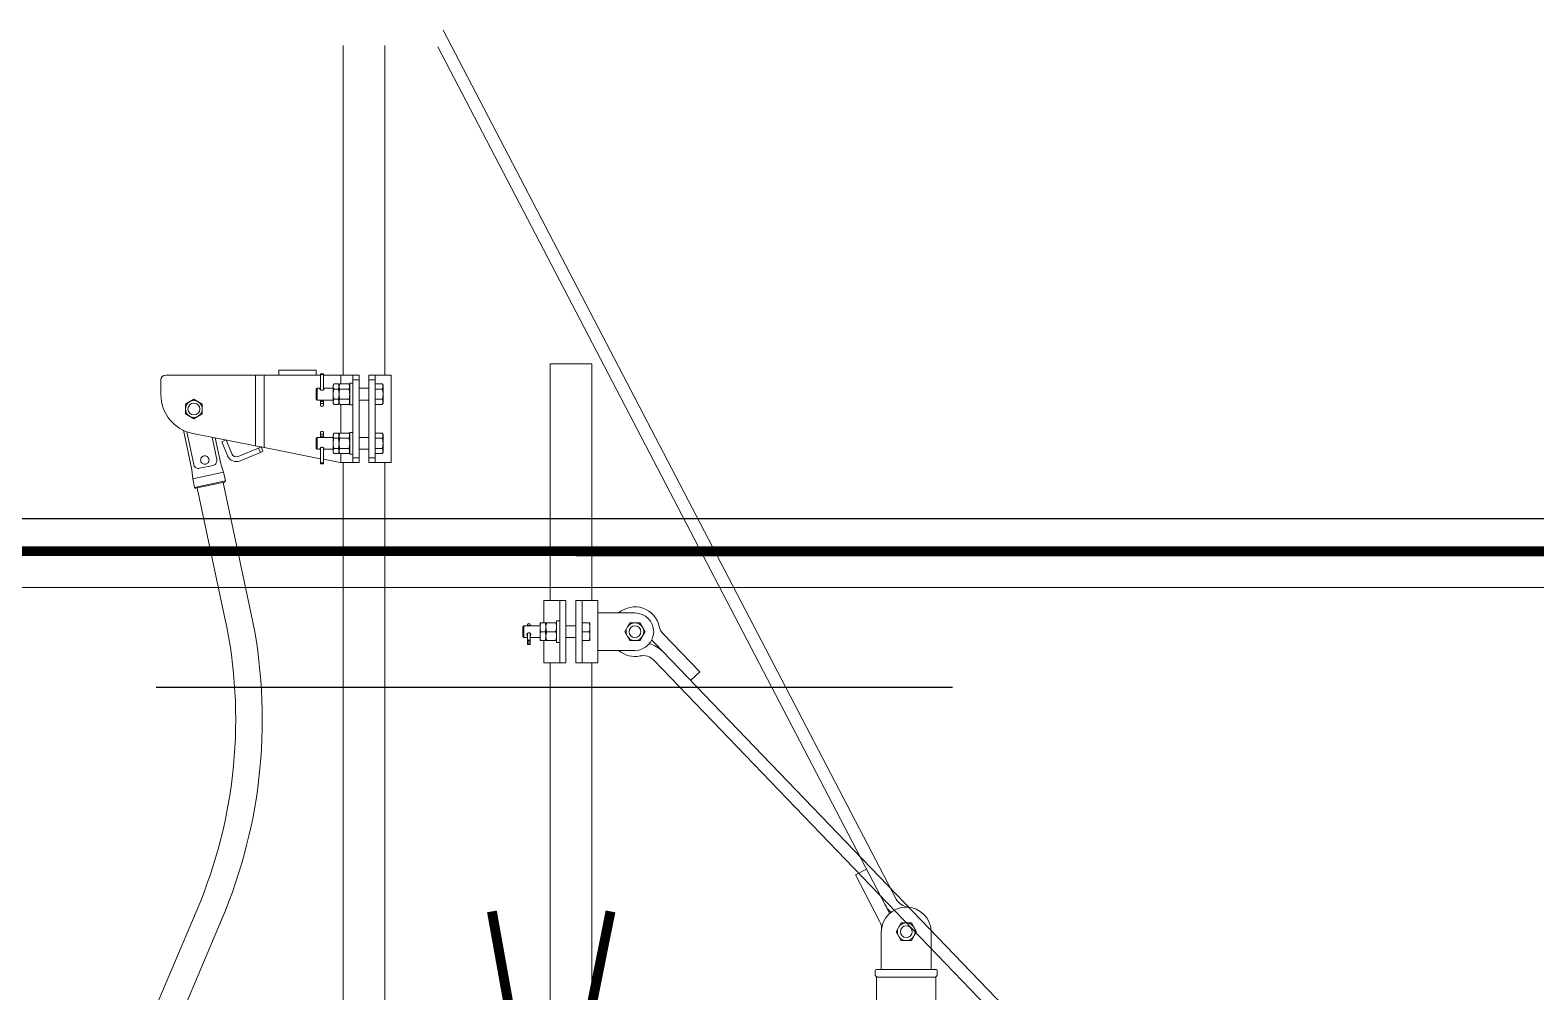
# Model space of a CAD drawing. Header units: millimetres. Extents: x -37020 to 35906, y -101 to 52234.
# Drawn here: x -218.917 to -217.39, y 322.41 to 323.387 of the extents above; entities that cross this region are included whole.
import ezdxf

# ---------------------------------------------------------------- set-up
doc = ezdxf.new("R2010")
doc.units = ezdxf.units.MM
doc.linetypes.add('DASHED2', pattern=[0.375, 0.25, -0.125])
doc.linetypes.add('TRAZO_Y_PUNTO2', pattern=[12.7, 6.35, -3.175, 0, -3.175])
for name, color, linetype in [('Catenaria', 2, 'Continuous'), ('ME-RIELES', 240, 'TRAZO_Y_PUNTO2'), ('unifilar VIAS Ppales', 5, 'DASHED2')]:
    doc.layers.add(name, color=color, linetype=linetype)

msp = doc.modelspace()

# ---------------------------------------------------------------- linework, layer by layer
at = {"color": 251, "linetype": 'Continuous', "lineweight": 15}
for p, q in [((-218.4983, 323.3867), (-218.0387, 322.5047)), ((-218.5997, 323.371), (-218.5997, 323.0366)), ((-218.5575, 323.371), (-218.5575, 323.0366)), ((-218.0456, 322.4905), (-218.5037, 323.3696)), ((-218.3897, 323.0479), (-218.3475, 323.0479)), ((-218.3897, 323.0479), (-218.3897, 322.8079)), ((-218.3475, 323.0479), (-218.3475, 322.8079)), ((-218.7847, 323.0316), (-218.7847, 323.0166)), ((-218.6886, 323.0366), (-218.7797, 323.0366)), ((-218.68, 323.0366), (-218.6886, 323.0366)), ((-218.6886, 323.0366), (-218.6886, 322.9648)), ((-218.68, 323.0366), (-218.68, 322.963)), ((-218.6227, 323.0366), (-218.68, 323.0366)), ((-218.6652, 323.0414), (-218.6272, 323.0414)), ((-218.6652, 323.0366), (-218.6652, 323.0414)), ((-218.6272, 323.0366), (-218.6272, 323.0414)), ((-218.6227, 323.0215), (-218.6227, 323.0376)), ((-218.6227, 323.0215), (-218.6227, 323.0375)), ((-218.6224, 323.0379), (-218.6201, 323.0379)), ((-218.6198, 323.0215), (-218.6198, 323.0376)), ((-218.6198, 323.0375), (-218.6198, 323.0215)), ((-218.6022, 323.0366), (-218.6198, 323.0366)), ((-218.6022, 323.0366), (-218.5925, 323.0366)), ((-218.6022, 323.0366), (-218.6022, 323.0276)), ((-218.5925, 323.0366), (-218.59, 323.0366)), ((-218.59, 323.0366), (-218.59, 323.0316)), ((-218.5836, 323.0366), (-218.59, 323.0366)), ((-218.59, 322.9527), (-218.59, 323.0316)), ((-218.59, 323.0316), (-218.5836, 323.0316)), ((-218.5836, 323.0316), (-218.5836, 323.0366)), ((-218.5836, 322.9527), (-218.5836, 323.0316)), ((-218.5736, 323.0366), (-218.5736, 323.0316)), ((-218.5673, 323.0366), (-218.5736, 323.0366)), ((-218.5736, 322.9527), (-218.5736, 323.0316)), ((-218.5736, 323.0316), (-218.5673, 323.0316)), ((-218.5673, 323.0366), (-218.5648, 323.0366)), ((-218.5673, 323.0316), (-218.5673, 323.0366)), ((-218.5673, 322.9527), (-218.5673, 323.0316)), ((-218.5648, 323.0366), (-218.5512, 323.0366)), ((-218.5512, 323.0366), (-218.5512, 322.9477)), ((-218.6273, 323.0222), (-218.6263, 323.0232)), ((-218.6273, 323.0122), (-218.6273, 323.0222)), ((-218.6263, 323.0232), (-218.6227, 323.0232)), ((-218.6263, 323.0112), (-218.6263, 323.0232)), ((-218.6198, 323.0232), (-218.6099, 323.0232)), ((-218.6099, 323.0262), (-218.6091, 323.0276)), ((-218.6099, 323.025), (-218.6099, 323.0262)), ((-218.6099, 323.025), (-218.6099, 323.0172)), ((-218.6099, 323.0094), (-218.6099, 323.0172)), ((-218.6047, 323.0276), (-218.6091, 323.0276)), ((-218.6047, 323.0224), (-218.6091, 323.0224)), ((-218.6047, 323.0276), (-218.6039, 323.0262)), ((-218.6039, 323.0262), (-218.6031, 323.0276)), ((-218.6039, 323.0262), (-218.6039, 323.025)), ((-218.6039, 323.025), (-218.6039, 323.0172)), ((-218.6039, 323.0172), (-218.6039, 323.0094)), ((-218.6031, 323.0276), (-218.5939, 323.0276)), ((-218.6031, 323.0224), (-218.5939, 323.0224)), ((-218.5939, 323.0276), (-218.5931, 323.0262)), ((-218.5931, 323.0282), (-218.59, 323.0282)), ((-218.5931, 323.0062), (-218.5931, 323.0282)), ((-218.59, 323.0062), (-218.59, 323.0282)), ((-218.5836, 323.0232), (-218.5736, 323.0232)), ((-218.5673, 323.0276), (-218.5601, 323.0276)), ((-218.5673, 323.0224), (-218.5601, 323.0224)), ((-218.5601, 323.0276), (-218.5593, 323.0262)), ((-218.5593, 323.0262), (-218.5593, 323.025)), ((-218.5593, 323.025), (-218.5593, 323.0172)), ((-218.5593, 323.0172), (-218.5593, 323.0094)), ((-218.7512, 323.012), (-218.7597, 323.007)), ((-218.7597, 323.007), (-218.7597, 322.9972)), ((-218.7427, 323.007), (-218.7512, 323.012)), ((-218.7427, 322.9972), (-218.7427, 323.007)), ((-218.6263, 323.0112), (-218.6273, 323.0122)), ((-218.6099, 323.0112), (-218.6263, 323.0112)), ((-218.6227, 323.0105), (-218.6227, 323.0112)), ((-218.6227, 323.0105), (-218.6227, 323.0112)), ((-218.6227, 323.0076), (-218.6227, 323.0105)), ((-218.6227, 323.0077), (-218.6227, 323.0105)), ((-218.6227, 323.0105), (-218.6227, 323.0105)), ((-218.6227, 323.0105), (-218.6226, 323.0103)), ((-218.6227, 323.0059), (-218.6227, 323.0077)), ((-218.6227, 323.0076), (-218.6227, 323.0077)), ((-218.6227, 323.0059), (-218.6227, 323.0076)), ((-218.6226, 323.0103), (-218.6225, 323.0102)), ((-218.6225, 323.0102), (-218.6223, 323.0101)), ((-218.6223, 323.0101), (-218.622, 323.01)), ((-218.622, 323.01), (-218.6217, 323.0099)), ((-218.6217, 323.0099), (-218.6214, 323.0099)), ((-218.6214, 323.0099), (-218.6211, 323.0099)), ((-218.6211, 323.0099), (-218.6208, 323.0099)), ((-218.6208, 323.0099), (-218.6205, 323.01)), ((-218.6205, 323.01), (-218.6203, 323.0101)), ((-218.6203, 323.0101), (-218.6201, 323.0102)), ((-218.6201, 323.0102), (-218.6199, 323.0103)), ((-218.6199, 323.0103), (-218.6198, 323.0105)), ((-218.6198, 323.0112), (-218.6198, 323.0105)), ((-218.6198, 323.0105), (-218.6198, 323.0112)), ((-218.6198, 323.0105), (-218.6198, 323.0076)), ((-218.6198, 323.0077), (-218.6198, 323.0105)), ((-218.6198, 323.0105), (-218.6198, 323.0105)), ((-218.6198, 323.0059), (-218.6198, 323.0077)), ((-218.6198, 323.0077), (-218.6198, 323.0076)), ((-218.6198, 323.0076), (-218.6198, 323.0059)), ((-218.6099, 323.0082), (-218.6099, 323.0094)), ((-218.6091, 323.0068), (-218.6099, 323.0082)), ((-218.6047, 323.012), (-218.6091, 323.012)), ((-218.6047, 323.0068), (-218.6091, 323.0068)), ((-218.6039, 323.0082), (-218.6047, 323.0068)), ((-218.6039, 323.0094), (-218.6039, 323.0082)), ((-218.6031, 323.0068), (-218.6039, 323.0082)), ((-218.6031, 323.012), (-218.5939, 323.012)), ((-218.6031, 323.0068), (-218.5939, 323.0068)), ((-218.6022, 323.0068), (-218.6022, 322.9776)), ((-218.5931, 323.0082), (-218.5939, 323.0068)), ((-218.59, 323.0062), (-218.5931, 323.0062)), ((-218.5736, 323.0112), (-218.5836, 323.0112)), ((-218.5673, 323.012), (-218.5601, 323.012)), ((-218.5673, 323.0068), (-218.5601, 323.0068)), ((-218.5593, 323.0082), (-218.5601, 323.0068)), ((-218.5593, 323.0094), (-218.5593, 323.0082)), ((-218.7597, 322.9972), (-218.7512, 322.9923)), ((-218.7512, 322.9923), (-218.7427, 322.9972)), ((-218.7619, 322.9806), (-218.7533, 322.9403)), ((-218.7585, 322.9791), (-218.7514, 322.9458)), ((-218.7524, 322.9774), (-218.6886, 322.9648)), ((-218.728, 322.9508), (-218.7328, 322.9735)), ((-218.7296, 322.9729), (-218.724, 322.9466)), ((-218.723, 322.9689), (-218.7186, 322.9707)), ((-218.7171, 322.9548), (-218.723, 322.9689)), ((-218.7186, 322.9707), (-218.7127, 322.9566)), ((-218.6263, 322.9732), (-218.6273, 322.9722)), ((-218.6273, 322.9722), (-218.6273, 322.9622)), ((-218.6099, 322.9732), (-218.6263, 322.9732)), ((-218.6263, 322.9732), (-218.6263, 322.9612)), ((-218.6227, 322.9785), (-218.6227, 322.9767)), ((-218.6227, 322.9785), (-218.6227, 322.9767)), ((-218.6227, 322.9767), (-218.6227, 322.9767)), ((-218.6227, 322.9767), (-218.6227, 322.9739)), ((-218.6227, 322.9767), (-218.6227, 322.9739)), ((-218.6227, 322.9739), (-218.6226, 322.9741)), ((-218.6227, 322.9739), (-218.6227, 322.9739)), ((-218.6227, 322.9739), (-218.6227, 322.9732)), ((-218.6227, 322.9739), (-218.6227, 322.9732)), ((-218.6226, 322.9741), (-218.6225, 322.9742)), ((-218.6225, 322.9742), (-218.6223, 322.9743)), ((-218.6223, 322.9743), (-218.622, 322.9744)), ((-218.622, 322.9744), (-218.6217, 322.9745)), ((-218.6217, 322.9745), (-218.6214, 322.9745)), ((-218.6214, 322.9745), (-218.6211, 322.9745)), ((-218.6211, 322.9745), (-218.6208, 322.9745)), ((-218.6208, 322.9745), (-218.6205, 322.9744)), ((-218.6205, 322.9744), (-218.6203, 322.9743)), ((-218.6203, 322.9743), (-218.6201, 322.9742)), ((-218.6201, 322.9742), (-218.6199, 322.9741)), ((-218.6199, 322.9741), (-218.6198, 322.9739)), ((-218.6198, 322.9785), (-218.6198, 322.9767)), ((-218.6198, 322.9767), (-218.6198, 322.9785)), ((-218.6198, 322.9767), (-218.6198, 322.9767)), ((-218.6198, 322.9767), (-218.6198, 322.9739)), ((-218.6198, 322.9739), (-218.6198, 322.9767)), ((-218.6198, 322.9739), (-218.6198, 322.9739)), ((-218.6198, 322.9739), (-218.6198, 322.9732)), ((-218.6198, 322.9732), (-218.6198, 322.9739)), ((-218.6091, 322.9776), (-218.6099, 322.9762)), ((-218.6099, 322.9762), (-218.6099, 322.975)), ((-218.6099, 322.975), (-218.6099, 322.9672)), ((-218.6047, 322.9776), (-218.6091, 322.9776)), ((-218.6047, 322.9724), (-218.6091, 322.9724)), ((-218.6039, 322.9762), (-218.6047, 322.9776)), ((-218.6031, 322.9776), (-218.6039, 322.9762)), ((-218.6039, 322.975), (-218.6039, 322.9762)), ((-218.6039, 322.9672), (-218.6039, 322.975)), ((-218.6031, 322.9776), (-218.5939, 322.9776)), ((-218.6031, 322.9724), (-218.5939, 322.9724)), ((-218.5931, 322.9762), (-218.5939, 322.9776)), ((-218.5931, 322.9782), (-218.5931, 322.9562)), ((-218.59, 322.9782), (-218.5931, 322.9782)), ((-218.59, 322.9782), (-218.59, 322.9562)), ((-218.5736, 322.9732), (-218.5836, 322.9732)), ((-218.5673, 322.9776), (-218.5601, 322.9776)), ((-218.5673, 322.9724), (-218.5601, 322.9724)), ((-218.5593, 322.9762), (-218.5601, 322.9776)), ((-218.5593, 322.975), (-218.5593, 322.9762)), ((-218.5593, 322.9672), (-218.5593, 322.975)), ((-218.7062, 322.9539), (-218.6857, 322.9625)), ((-218.6838, 322.9581), (-218.7044, 322.9495)), ((-218.68, 322.963), (-218.6886, 322.9648)), ((-218.6829, 322.9636), (-218.6857, 322.9625)), ((-218.6857, 322.9625), (-218.6838, 322.9581)), ((-218.6838, 322.9581), (-218.6811, 322.9592)), ((-218.6811, 322.9592), (-218.6829, 322.9636)), ((-218.6227, 322.9517), (-218.68, 322.963)), ((-218.6273, 322.9622), (-218.6263, 322.9612)), ((-218.6263, 322.9612), (-218.6227, 322.9612)), ((-218.6227, 322.9628), (-218.6227, 322.9468)), ((-218.6227, 322.9628), (-218.6227, 322.9468)), ((-218.6198, 322.9628), (-218.6198, 322.9468)), ((-218.6198, 322.9468), (-218.6198, 322.9628)), ((-218.6198, 322.9612), (-218.6099, 322.9612)), ((-218.6099, 322.9594), (-218.6099, 322.9672)), ((-218.6099, 322.9594), (-218.6099, 322.9582)), ((-218.6099, 322.9582), (-218.6091, 322.9568)), ((-218.6047, 322.962), (-218.6091, 322.962)), ((-218.6047, 322.9568), (-218.6091, 322.9568)), ((-218.6047, 322.9568), (-218.6039, 322.9582)), ((-218.6039, 322.9594), (-218.6039, 322.9672)), ((-218.6039, 322.9582), (-218.6039, 322.9594)), ((-218.6039, 322.9582), (-218.6031, 322.9568)), ((-218.6031, 322.962), (-218.5939, 322.962)), ((-218.6031, 322.9568), (-218.5939, 322.9568)), ((-218.6022, 322.9568), (-218.6022, 322.9477)), ((-218.5939, 322.9568), (-218.5931, 322.9582)), ((-218.5931, 322.9562), (-218.59, 322.9562)), ((-218.5836, 322.9612), (-218.5736, 322.9612)), ((-218.5673, 322.962), (-218.5601, 322.962)), ((-218.5673, 322.9568), (-218.5601, 322.9568)), ((-218.5601, 322.9568), (-218.5593, 322.9582)), ((-218.5593, 322.9594), (-218.5593, 322.9672)), ((-218.5593, 322.9582), (-218.5593, 322.9594)), ((-218.7533, 322.9403), (-218.7524, 322.9313)), ((-218.7533, 322.9403), (-218.7533, 322.9403)), ((-218.7524, 322.9313), (-218.7211, 322.938)), ((-218.7455, 322.942), (-218.7462, 322.9418)), ((-218.7318, 322.9449), (-218.7455, 322.942)), ((-218.7311, 322.9451), (-218.7318, 322.9449)), ((-218.7211, 322.938), (-218.724, 322.9466)), ((-218.724, 322.9466), (-218.724, 322.9466)), ((-218.7192, 322.9292), (-218.7211, 322.938)), ((-218.6224, 322.9465), (-218.6201, 322.9465)), ((-218.6027, 322.9477), (-218.6198, 322.9511)), ((-218.6027, 322.9477), (-218.5925, 322.9477)), ((-218.5997, 322.9477), (-218.5997, 321.9751)), ((-218.5925, 322.9477), (-218.59, 322.9477)), ((-218.59, 322.9527), (-218.59, 322.9477)), ((-218.5836, 322.9527), (-218.59, 322.9527)), ((-218.59, 322.9477), (-218.5836, 322.9477)), ((-218.5836, 322.9477), (-218.5836, 322.9527)), ((-218.5736, 322.9527), (-218.5736, 322.9477)), ((-218.5673, 322.9527), (-218.5736, 322.9527)), ((-218.5736, 322.9477), (-218.5673, 322.9477)), ((-218.5673, 322.9477), (-218.5673, 322.9527)), ((-218.5673, 322.9477), (-218.5648, 322.9477)), ((-218.5648, 322.9477), (-218.5512, 322.9477)), ((-218.5575, 322.9477), (-218.5575, 321.9964)), ((-218.7524, 322.9313), (-218.7505, 322.9225)), ((-218.7192, 322.9292), (-218.7505, 322.9225)), ((-218.7494, 322.9217), (-218.72, 322.928)), ((-218.6933, 322.7957), (-218.7215, 322.9277)), ((-218.7479, 322.9221), (-218.7197, 322.79)), ((-218.3962, 322.8079), (-218.3738, 322.8079)), ((-218.3962, 322.7851), (-218.3962, 322.8079)), ((-218.3801, 322.7444), (-218.3801, 322.8079)), ((-218.3738, 322.7444), (-218.3738, 322.8079)), ((-218.3638, 322.8079), (-218.3413, 322.8079)), ((-218.3638, 322.7444), (-218.3638, 322.8079)), ((-218.3574, 322.7444), (-218.3574, 322.8079)), ((-218.3413, 322.7444), (-218.3413, 322.8079)), ((-218.3833, 322.7872), (-218.3801, 322.7872)), ((-218.3833, 322.7651), (-218.3833, 322.7872)), ((-218.3413, 322.7951), (-218.3038, 322.7951)), ((-218.4174, 322.7812), (-218.4165, 322.7821)), ((-218.4174, 322.7711), (-218.4174, 322.7812)), ((-218.4165, 322.7701), (-218.4174, 322.7711)), ((-218.4165, 322.7821), (-218.4001, 322.7821)), ((-218.4165, 322.7701), (-218.4165, 322.7821)), ((-218.4129, 322.7701), (-218.4165, 322.7701)), ((-218.4129, 322.7823), (-218.4129, 322.7833)), ((-218.4129, 322.7823), (-218.4129, 322.7833)), ((-218.4129, 322.7821), (-218.4129, 322.7823)), ((-218.4129, 322.7821), (-218.4129, 322.7823)), ((-218.4129, 322.7823), (-218.4129, 322.7823)), ((-218.4129, 322.7665), (-218.4129, 322.7744)), ((-218.4129, 322.7744), (-218.4129, 322.7665)), ((-218.41, 322.7833), (-218.41, 322.7823)), ((-218.41, 322.7823), (-218.41, 322.7833)), ((-218.41, 322.7823), (-218.41, 322.7821)), ((-218.41, 322.7821), (-218.41, 322.7823)), ((-218.41, 322.7823), (-218.41, 322.7823)), ((-218.41, 322.7744), (-218.41, 322.7665)), ((-218.41, 322.7744), (-218.41, 322.7665)), ((-218.4001, 322.7701), (-218.41, 322.7701)), ((-218.4001, 322.7806), (-218.4001, 322.7851)), ((-218.4001, 322.7716), (-218.4001, 322.7806)), ((-218.4001, 322.7716), (-218.4001, 322.7671)), ((-218.3949, 322.7851), (-218.3993, 322.7851)), ((-218.3949, 322.7761), (-218.3993, 322.7761)), ((-218.3941, 322.7851), (-218.3941, 322.7806)), ((-218.3941, 322.7806), (-218.3941, 322.7716)), ((-218.3941, 322.7716), (-218.3941, 322.7671)), ((-218.3933, 322.7851), (-218.3841, 322.7851)), ((-218.3933, 322.7761), (-218.3841, 322.7761)), ((-218.3738, 322.7821), (-218.3638, 322.7821)), ((-218.3638, 322.7701), (-218.3738, 322.7701)), ((-218.3574, 322.7851), (-218.3503, 322.7851)), ((-218.3574, 322.7761), (-218.3503, 322.7761)), ((-218.3495, 322.7851), (-218.3495, 322.7806)), ((-218.3495, 322.7806), (-218.3495, 322.7716)), ((-218.3495, 322.7716), (-218.3495, 322.7671)), ((-218.3142, 322.7761), (-218.309, 322.7851)), ((-218.309, 322.7671), (-218.3142, 322.7761)), ((-218.309, 322.7851), (-218.2986, 322.7851)), ((-218.2986, 322.7851), (-218.2934, 322.7761)), ((-218.2934, 322.7761), (-218.2986, 322.7671)), ((-218.2753, 322.7739), (-218.2381, 322.7353)), ((-218.4129, 322.7641), (-218.4129, 322.7665)), ((-218.4126, 322.7667), (-218.4103, 322.7667)), ((-218.4102, 322.7664), (-218.4126, 322.7664)), ((-218.4126, 322.7664), (-218.4126, 322.7644)), ((-218.4102, 322.7644), (-218.4126, 322.7644)), ((-218.4126, 322.7632), (-218.4103, 322.7632)), ((-218.4102, 322.7664), (-218.4102, 322.7644)), ((-218.41, 322.7665), (-218.41, 322.7641)), ((-218.3949, 322.7671), (-218.3993, 322.7671)), ((-218.3962, 322.7444), (-218.3962, 322.7671)), ((-218.3933, 322.7671), (-218.3841, 322.7671)), ((-218.3801, 322.7651), (-218.3833, 322.7651)), ((-218.3574, 322.7671), (-218.3503, 322.7671)), ((-218.3413, 322.7571), (-218.3038, 322.7571)), ((-218.2986, 322.7671), (-218.309, 322.7671)), ((-218.2844, 322.7651), (-217.8377, 322.3005)), ((-218.3962, 322.7444), (-218.3738, 322.7444)), ((-218.3897, 322.7444), (-218.3897, 322.3909)), ((-218.3638, 322.7444), (-218.3413, 322.7444)), ((-218.3475, 322.7444), (-218.3475, 322.3909)), ((-217.8401, 322.2847), (-218.2848, 322.7472)), ((-218.2473, 322.7265), (-218.2381, 322.7353)), ((-218.0689, 322.5351), (-218.0802, 322.5293)), ((-218.0554, 322.4817), (-218.0802, 322.5293)), ((-218.748, 322.4943), (-218.9148, 322.1005)), ((-218.8791, 322.1154), (-218.7231, 322.4838)), ((-218.039, 322.4716), (-218.0338, 322.4806)), ((-218.0338, 322.4806), (-218.0234, 322.4806)), ((-218.0234, 322.4806), (-218.0182, 322.4716)), ((-218.054, 322.4712), (-218.054, 322.4333)), ((-218.0338, 322.4626), (-218.039, 322.4716)), ((-218.0182, 322.4716), (-218.0234, 322.4626)), ((-218.0032, 322.4712), (-218.0032, 322.4333)), ((-218.0234, 322.4626), (-218.0338, 322.4626)), ((-218.0601, 322.4273), (-218.0601, 322.4323)), ((-218.0581, 322.4253), (-218.0601, 322.4273)), ((-217.9981, 322.4333), (-218.0591, 322.4333)), ((-218.0588, 322.4253), (-217.9985, 322.4253)), ((-218.0588, 321.1418), (-218.0588, 322.4253)), ((-217.9971, 322.4273), (-217.9991, 322.4253)), ((-217.9985, 322.4253), (-217.9985, 322.1003)), ((-217.9971, 322.4323), (-217.9971, 322.4273))]:
    msp.add_line(p, q, dxfattribs=at)
for centre, radius in [((-218.7512, 323.0021), 0.0085), ((-218.7512, 323.0021), 0.006), ((-218.3038, 322.7761), 0.009), ((-218.3038, 322.7761), 0.006), ((-218.0286, 322.4716), 0.009), ((-218.0286, 322.4716), 0.006)]:
    msp.add_circle(centre, radius, dxfattribs=at)
for centre, radius, start, end in [((-218.7797, 323.0316), 0.005, 90, 180), ((-218.7447, 323.0166), 0.04, 180, 258.7892), ((-218.6213, 323.0028), 0.00502, 73.5357, 106.4643), ((-218.6213, 323.0061), 0.00145, 190.9624, 349.0376), ((-218.6225, 323.0059), 0.00023, 180, 190.9624), ((-218.6201, 323.0059), 0.00023, 349.0376, 0), ((-218.6213, 322.9783), 0.00145, 10.9624, 169.0376), ((-218.6225, 322.9785), 0.00023, 169.0376, 180), ((-218.6213, 322.9815), 0.00502, 253.5357, 286.4643), ((-218.6201, 322.9785), 0.00023, 0, 10.9624), ((-218.7081, 322.9585), 0.00976, 202.5841, 292.5841), ((-218.7081, 322.9585), 0.005, 202.5841, 292.5841), ((-218.7202, 322.929), 0.001, 282.0463, 12.0463), ((-218.7496, 322.9227), 0.001, 192.0463, 282.0463), ((-218.3038, 322.7761), 0.0252, 11.7646, 131.074), ((-219.2028, 322.6869), 0.494, 337.0463, 12.0463), ((-219.2028, 322.6869), 0.521, 337.0463, 12.0463), ((-218.3038, 322.7761), 0.019, 270, 90), ((-218.4114, 322.783), 0.00145, 10.9624, 169.0376), ((-218.4126, 322.7833), 0.00023, 169.0376, 180), ((-218.4114, 322.7805), 0.00233, 52.408, 127.592), ((-218.4102, 322.7833), 0.00023, 0, 10.9624), ((-218.2645, 322.7843), 0.015, 191.7646, 223.8813), ((-218.3038, 322.7761), 0.0252, 228.9327, 281.8039), ((-218.2956, 322.7368), 0.0277, 43.8813, 77.0441), ((-218.2645, 322.7843), 0.0277, 216.5243, 223.8813), ((-218.2956, 322.7368), 0.015, 43.8813, 101.8039), ((-218.2648, 322.7664), 0.0214, 223.86, 223.8813), ((-218.0286, 322.4712), 0.0254, 90, 180), ((-218.0254, 322.5116), 0.0277, 207.5234, 226.7204), ((-218.0254, 322.5116), 0.015, 207.5234, 265.446), ((-218.0286, 322.4712), 0.0254, 0, 90), ((-218.0687, 322.4748), 0.015, 2.6145, 27.5234), ((-218.0687, 322.4748), 0.015, 355.4067, 1.5579), ((-218.0591, 322.4323), 0.001, 90, 180), ((-217.9981, 322.4323), 0.001, 0, 90)]:
    msp.add_arc(centre, radius, start, end, dxfattribs=at)
at = {"color": 251, "linetype": 'Continuous', "lineweight": 15, "extrusion": (0, 0, -1)}
for centre, major_axis, ratio, start_param, end_param in [((-218.6213, 323.0374), (0.00145, 0), 0.534873, 3.332922, 3.77896), ((-218.6225, 323.0375), (0.00023, 0), 0.534873, 3.141593, 3.332922), ((-218.6213, 323.0396), (0, 0.00289), 0.501149, 2.208164, 4.075021), ((-218.6213, 323.0374), (0.00145, 0), 0.534873, -0.637368, -0.191329), ((-218.6201, 323.0375), (0.00023, 0), 0.534873, -0.191329, 0), ((-218.4114, 322.7664), (0.00145, 0), 0.268541, 3.332922, 3.77896), ((-218.4126, 322.7665), (0.00023, 0), 0.268541, 1.570796, 3.332922), ((-218.4126, 322.7641), (0, -0.000337), 0.683289, 1.379467, 3.141593), ((-218.4114, 322.7644), (0, -0.00212), 0.683289, 0.933429, 1.379467), ((-218.4114, 322.7652), (0, 0.00251), 0.578234, -0.933429, 0.933429), ((-218.4114, 322.7632), (0.00145, 0), 0.002646, 0.637368, 2.504225), ((-218.4114, 322.7664), (0.00145, 0), 0.268541, -0.637368, -0.191329), ((-218.4114, 322.7644), (0, 0.00212), 0.683289, 1.762125, 2.208164), ((-218.4102, 322.7665), (0.00023, 0), 0.268541, -0.191329, 1.570796), ((-218.4102, 322.7641), (0, -0.000337), 0.683289, 3.141593, 4.903718)]:
    msp.add_ellipse(centre, major_axis=major_axis, ratio=ratio, start_param=start_param, end_param=end_param, dxfattribs=at)
at = {"color": 251, "linetype": 'Continuous', "lineweight": 15}
for centre, major_axis, ratio, start_param, end_param in [((-218.6225, 322.9468), (0.00023, 0), 0.534873, 3.141593, 3.332922), ((-218.6213, 322.947), (0.00145, 0), 0.534873, 3.332922, 3.77896), ((-218.6213, 322.9448), (0, -0.00289), 0.501149, 2.208164, 4.075021), ((-218.6213, 322.947), (0.00145, 0), 0.534873, -0.637368, -0.191329), ((-218.6201, 322.9468), (0.00023, 0), 0.534873, -0.191329, 0)]:
    msp.add_ellipse(centre, major_axis=major_axis, ratio=ratio, start_param=start_param, end_param=end_param, dxfattribs=at)
for points, knots in [([(-218.6227, 323.0229), (-218.6227, 323.0229), (-218.6228, 323.0229), (-218.6229, 323.0229), (-218.6231, 323.0227), (-218.6232, 323.0226), (-218.6233, 323.0225), (-218.6233, 323.0223), (-218.6232, 323.0221), (-218.6231, 323.0219), (-218.623, 323.0218), (-218.6228, 323.0216), (-218.6225, 323.0214), (-218.6222, 323.0213), (-218.6219, 323.0212), (-218.6216, 323.0211), (-218.6213, 323.0211), (-218.6209, 323.0211), (-218.6206, 323.0212), (-218.6203, 323.0213), (-218.6201, 323.0214), (-218.6198, 323.0216), (-218.6196, 323.0217), (-218.6194, 323.0219), (-218.6193, 323.0221), (-218.6193, 323.0223), (-218.6193, 323.0225), (-218.6193, 323.0226), (-218.6194, 323.0227), (-218.6196, 323.0228), (-218.6197, 323.0229), (-218.6198, 323.0229), (-218.6198, 323.0229)], [0, 0, 0, 0, 0.003682, 0.039936, 0.076077, 0.113337, 0.148204, 0.184166, 0.217713, 0.25221, 0.286234, 0.321161, 0.356766, 0.393373, 0.429418, 0.466605, 0.501023, 0.536512, 0.56981, 0.604018, 0.638396, 0.673681, 0.709667, 0.746706, 0.782399, 0.81923, 0.85327, 0.888331, 0.92188, 0.956338, 0.991139, 1, 1, 1, 1]), ([(-218.6091, 323.0276), (-218.6092, 323.0275), (-218.6093, 323.0273), (-218.6096, 323.0267), (-218.6098, 323.0261), (-218.6099, 323.0255), (-218.6099, 323.0251), (-218.6099, 323.025)], [0, 0, 0, 0, 0.12856, 0.257217, 0.62628, 0.813145, 1, 1, 1, 1]), ([(-218.6099, 323.025), (-218.6099, 323.0247), (-218.6099, 323.0242), (-218.6096, 323.0233), (-218.6093, 323.0227), (-218.6091, 323.0224)], [0, 0, 0, 0, 0.268407, 0.632373, 1, 1, 1, 1]), ([(-218.6099, 323.0172), (-218.6099, 323.0173), (-218.6099, 323.0178), (-218.6099, 323.0188), (-218.6097, 323.02), (-218.6095, 323.0212), (-218.6093, 323.022), (-218.6091, 323.0224)], [0, 0, 0, 0, 0.0700556, 0.2998126, 0.5308313, 0.7650256, 1, 1, 1, 1]), ([(-218.6091, 323.012), (-218.6093, 323.0124), (-218.6095, 323.0133), (-218.6097, 323.0145), (-218.6099, 323.0159), (-218.6099, 323.0167), (-218.6099, 323.0172)], [0, 0, 0, 0, 0.247269, 0.495363, 0.746874, 1, 1, 1, 1]), ([(-218.6047, 323.0276), (-218.6046, 323.0274), (-218.6043, 323.0268), (-218.6041, 323.0261), (-218.604, 323.0255), (-218.604, 323.0251), (-218.6039, 323.025)], [0, 0, 0, 0, 0.257198, 0.62627, 0.81314, 1, 1, 1, 1]), ([(-218.6039, 323.025), (-218.604, 323.0247), (-218.604, 323.0242), (-218.6043, 323.0233), (-218.6046, 323.0227), (-218.6047, 323.0224)], [0, 0, 0, 0, 0.268407, 0.632373, 1, 1, 1, 1]), ([(-218.6039, 323.0172), (-218.6039, 323.0173), (-218.604, 323.0178), (-218.604, 323.0188), (-218.6042, 323.02), (-218.6044, 323.0212), (-218.6046, 323.022), (-218.6047, 323.0224)], [0, 0, 0, 0, 0.0700556, 0.2998126, 0.5308313, 0.7650256, 1, 1, 1, 1]), ([(-218.6047, 323.012), (-218.6046, 323.0124), (-218.6044, 323.0133), (-218.6042, 323.0145), (-218.604, 323.0159), (-218.604, 323.0167), (-218.6039, 323.0172)], [0, 0, 0, 0, 0.247711, 0.495365, 0.747705, 1, 1, 1, 1]), ([(-218.6031, 323.0276), (-218.6033, 323.0274), (-218.6035, 323.027), (-218.6037, 323.0263), (-218.6039, 323.0257), (-218.6039, 323.0252), (-218.6039, 323.025)], [0, 0, 0, 0, 0.247269, 0.495363, 0.746874, 1, 1, 1, 1]), ([(-218.6039, 323.025), (-218.6039, 323.0249), (-218.6039, 323.0247), (-218.6039, 323.0242), (-218.6037, 323.0236), (-218.6035, 323.023), (-218.6033, 323.0226), (-218.6031, 323.0224)], [0, 0, 0, 0, 0.070056, 0.299813, 0.530831, 0.765026, 1, 1, 1, 1]), ([(-218.6031, 323.0224), (-218.6033, 323.022), (-218.6035, 323.0211), (-218.6037, 323.0198), (-218.6039, 323.0185), (-218.6039, 323.0176), (-218.6039, 323.0172)], [0, 0, 0, 0, 0.247269, 0.495363, 0.746874, 1, 1, 1, 1]), ([(-218.6039, 323.0172), (-218.6039, 323.0171), (-218.6039, 323.0165), (-218.6039, 323.0156), (-218.6037, 323.0144), (-218.6035, 323.0132), (-218.6033, 323.0124), (-218.6031, 323.012)], [0, 0, 0, 0, 0.070056, 0.299813, 0.530831, 0.765026, 1, 1, 1, 1]), ([(-218.5939, 323.0276), (-218.5938, 323.0274), (-218.5936, 323.027), (-218.5934, 323.0263), (-218.5932, 323.0257), (-218.5932, 323.0252), (-218.5931, 323.025)], [0, 0, 0, 0, 0.247269, 0.495363, 0.746874, 1, 1, 1, 1]), ([(-218.5931, 323.025), (-218.5931, 323.0249), (-218.5932, 323.0246), (-218.5932, 323.0241), (-218.5934, 323.0236), (-218.5936, 323.0231), (-218.5938, 323.0227), (-218.5939, 323.0224)], [0, 0, 0, 0, 0.070059, 0.376588, 0.530821, 0.683101, 1, 1, 1, 1]), ([(-218.5939, 323.0224), (-218.5938, 323.022), (-218.5936, 323.0211), (-218.5934, 323.0198), (-218.5932, 323.0185), (-218.5932, 323.0176), (-218.5931, 323.0172)], [0, 0, 0, 0, 0.247269, 0.495363, 0.746874, 1, 1, 1, 1]), ([(-218.5931, 323.0172), (-218.5931, 323.0171), (-218.5932, 323.0165), (-218.5932, 323.0156), (-218.5934, 323.0144), (-218.5936, 323.0132), (-218.5938, 323.0124), (-218.5939, 323.012)], [0, 0, 0, 0, 0.070056, 0.299813, 0.530831, 0.765026, 1, 1, 1, 1]), ([(-218.5593, 323.025), (-218.5593, 323.025), (-218.5593, 323.0253), (-218.5594, 323.0258), (-218.5596, 323.0264), (-218.5598, 323.027), (-218.56, 323.0274), (-218.5601, 323.0276)], [0, 0, 0, 0, 0.070056, 0.300425, 0.53083, 0.765392, 1, 1, 1, 1]), ([(-218.5601, 323.0224), (-218.56, 323.0226), (-218.5598, 323.023), (-218.5595, 323.0237), (-218.5594, 323.0243), (-218.5593, 323.0248), (-218.5593, 323.025)], [0, 0, 0, 0, 0.2477112, 0.4953655, 0.7477053, 1, 1, 1, 1]), ([(-218.5593, 323.0172), (-218.5593, 323.0175), (-218.5593, 323.0182), (-218.5595, 323.0193), (-218.5596, 323.0203), (-218.5598, 323.0214), (-218.56, 323.0221), (-218.5601, 323.0224)], [0, 0, 0, 0, 0.199457, 0.398929, 0.601454, 0.804007, 1, 1, 1, 1]), ([(-218.5601, 323.012), (-218.5599, 323.0127), (-218.5597, 323.0136), (-218.5595, 323.015), (-218.5593, 323.0161), (-218.5593, 323.0168), (-218.5593, 323.0172)], [0, 0, 0, 0, 0.387945, 0.583937, 0.779906, 1, 1, 1, 1]), ([(-218.6099, 323.0094), (-218.6099, 323.0095), (-218.6099, 323.0097), (-218.6099, 323.0102), (-218.6097, 323.0108), (-218.6095, 323.0114), (-218.6093, 323.0118), (-218.6091, 323.012)], [0, 0, 0, 0, 0.070056, 0.299813, 0.530831, 0.765026, 1, 1, 1, 1]), ([(-218.6091, 323.0068), (-218.6093, 323.007), (-218.6095, 323.0074), (-218.6097, 323.0081), (-218.6099, 323.0087), (-218.6099, 323.0092), (-218.6099, 323.0094)], [0, 0, 0, 0, 0.247269, 0.495363, 0.746874, 1, 1, 1, 1]), ([(-218.6039, 323.0094), (-218.6039, 323.0095), (-218.604, 323.0097), (-218.604, 323.0102), (-218.6042, 323.0108), (-218.6044, 323.0114), (-218.6046, 323.0118), (-218.6047, 323.012)], [0, 0, 0, 0, 0.070056, 0.300425, 0.53083, 0.765392, 1, 1, 1, 1]), ([(-218.6047, 323.0068), (-218.6046, 323.007), (-218.6044, 323.0074), (-218.6042, 323.0081), (-218.604, 323.0087), (-218.604, 323.0092), (-218.6039, 323.0094)], [0, 0, 0, 0, 0.247269, 0.495363, 0.746874, 1, 1, 1, 1]), ([(-218.6031, 323.012), (-218.6033, 323.0118), (-218.6036, 323.0112), (-218.6038, 323.0105), (-218.6039, 323.0099), (-218.6039, 323.0096), (-218.6039, 323.0094)], [0, 0, 0, 0, 0.257198, 0.62627, 0.81314, 1, 1, 1, 1]), ([(-218.6039, 323.0094), (-218.6039, 323.0092), (-218.6039, 323.0086), (-218.6036, 323.0077), (-218.6033, 323.0071), (-218.6031, 323.0068)], [0, 0, 0, 0, 0.268407, 0.632373, 1, 1, 1, 1]), ([(-218.5939, 323.012), (-218.5938, 323.0118), (-218.5935, 323.0112), (-218.5933, 323.0105), (-218.5932, 323.0099), (-218.5932, 323.0096), (-218.5931, 323.0094)], [0, 0, 0, 0, 0.257198, 0.62627, 0.81314, 1, 1, 1, 1]), ([(-218.5931, 323.0094), (-218.5932, 323.0092), (-218.5932, 323.0086), (-218.5935, 323.0077), (-218.5938, 323.0071), (-218.5939, 323.0068)], [0, 0, 0, 0, 0.268407, 0.632373, 1, 1, 1, 1]), ([(-218.5593, 323.0094), (-218.5593, 323.0095), (-218.5593, 323.0097), (-218.5594, 323.0102), (-218.5596, 323.0108), (-218.5598, 323.0114), (-218.56, 323.0118), (-218.5601, 323.012)], [0, 0, 0, 0, 0.070056, 0.300425, 0.53083, 0.765392, 1, 1, 1, 1]), ([(-218.5601, 323.0068), (-218.56, 323.007), (-218.5598, 323.0074), (-218.5595, 323.0081), (-218.5594, 323.0087), (-218.5593, 323.0092), (-218.5593, 323.0094)], [0, 0, 0, 0, 0.247711, 0.495365, 0.747705, 1, 1, 1, 1]), ([(-218.6091, 322.9776), (-218.6093, 322.9774), (-218.6095, 322.977), (-218.6097, 322.9763), (-218.6099, 322.9757), (-218.6099, 322.9752), (-218.6099, 322.975)], [0, 0, 0, 0, 0.247269, 0.495363, 0.746874, 1, 1, 1, 1]), ([(-218.6099, 322.975), (-218.6099, 322.9749), (-218.6099, 322.9747), (-218.6099, 322.9742), (-218.6097, 322.9736), (-218.6095, 322.973), (-218.6093, 322.9726), (-218.6091, 322.9724)], [0, 0, 0, 0, 0.070056, 0.299813, 0.530831, 0.765026, 1, 1, 1, 1]), ([(-218.6091, 322.9724), (-218.6093, 322.972), (-218.6095, 322.9711), (-218.6097, 322.9698), (-218.6099, 322.9685), (-218.6099, 322.9676), (-218.6099, 322.9672)], [0, 0, 0, 0, 0.247269, 0.495363, 0.746874, 1, 1, 1, 1]), ([(-218.6047, 322.9776), (-218.6046, 322.9774), (-218.6044, 322.977), (-218.6042, 322.9763), (-218.604, 322.9757), (-218.604, 322.9752), (-218.6039, 322.975)], [0, 0, 0, 0, 0.247269, 0.495363, 0.746874, 1, 1, 1, 1]), ([(-218.6039, 322.975), (-218.6039, 322.9749), (-218.604, 322.9747), (-218.604, 322.9742), (-218.6042, 322.9736), (-218.6044, 322.973), (-218.6046, 322.9726), (-218.6047, 322.9724)], [0, 0, 0, 0, 0.070056, 0.300425, 0.53083, 0.765392, 1, 1, 1, 1]), ([(-218.6047, 322.9724), (-218.6046, 322.972), (-218.6044, 322.9711), (-218.6042, 322.9698), (-218.604, 322.9685), (-218.604, 322.9676), (-218.6039, 322.9672)], [0, 0, 0, 0, 0.247711, 0.495365, 0.747705, 1, 1, 1, 1]), ([(-218.6039, 322.975), (-218.6039, 322.9752), (-218.6039, 322.9758), (-218.6036, 322.9766), (-218.6033, 322.9773), (-218.6031, 322.9776)], [0, 0, 0, 0, 0.268407, 0.632373, 1, 1, 1, 1]), ([(-218.6031, 322.9724), (-218.6033, 322.9726), (-218.6036, 322.9731), (-218.6038, 322.9738), (-218.6039, 322.9745), (-218.6039, 322.9748), (-218.6039, 322.975)], [0, 0, 0, 0, 0.257198, 0.62627, 0.81314, 1, 1, 1, 1]), ([(-218.6039, 322.9672), (-218.6039, 322.9673), (-218.6039, 322.9678), (-218.6039, 322.9688), (-218.6037, 322.97), (-218.6035, 322.9712), (-218.6033, 322.972), (-218.6031, 322.9724)], [0, 0, 0, 0, 0.070056, 0.299813, 0.530831, 0.765026, 1, 1, 1, 1]), ([(-218.5931, 322.975), (-218.5932, 322.9752), (-218.5932, 322.9758), (-218.5935, 322.9766), (-218.5938, 322.9773), (-218.5939, 322.9776)], [0, 0, 0, 0, 0.268407, 0.632373, 1, 1, 1, 1]), ([(-218.5939, 322.9724), (-218.5938, 322.9726), (-218.5935, 322.9731), (-218.5933, 322.9738), (-218.5932, 322.9745), (-218.5932, 322.9748), (-218.5931, 322.975)], [0, 0, 0, 0, 0.257198, 0.62627, 0.81314, 1, 1, 1, 1]), ([(-218.5931, 322.9672), (-218.5931, 322.9673), (-218.5932, 322.9678), (-218.5932, 322.9688), (-218.5934, 322.97), (-218.5936, 322.9712), (-218.5938, 322.972), (-218.5939, 322.9724)], [0, 0, 0, 0, 0.070056, 0.299813, 0.530831, 0.765026, 1, 1, 1, 1]), ([(-218.5601, 322.9776), (-218.56, 322.9774), (-218.5598, 322.977), (-218.5595, 322.9763), (-218.5594, 322.9757), (-218.5593, 322.9752), (-218.5593, 322.975)], [0, 0, 0, 0, 0.247711, 0.495365, 0.747705, 1, 1, 1, 1]), ([(-218.5593, 322.975), (-218.5593, 322.9749), (-218.5593, 322.9747), (-218.5594, 322.9742), (-218.5596, 322.9736), (-218.5598, 322.973), (-218.56, 322.9726), (-218.5601, 322.9724)], [0, 0, 0, 0, 0.070056, 0.300425, 0.53083, 0.765392, 1, 1, 1, 1]), ([(-218.5601, 322.9724), (-218.5599, 322.9717), (-218.5597, 322.9707), (-218.5595, 322.9694), (-218.5593, 322.9683), (-218.5593, 322.9676), (-218.5593, 322.9672)], [0, 0, 0, 0, 0.387945, 0.583937, 0.779906, 1, 1, 1, 1]), ([(-218.741, 322.9545), (-218.7415, 322.9543), (-218.7426, 322.9539), (-218.7438, 322.9527), (-218.7444, 322.9511), (-218.7444, 322.9494), (-218.7437, 322.9478), (-218.7425, 322.9467), (-218.7409, 322.946), (-218.7398, 322.9461), (-218.7392, 322.9461)], [0, 0, 0, 0, 0.125, 0.249999, 0.375001, 0.500001, 0.625002, 0.750001, 0.874997, 1, 1, 1, 1]), ([(-218.7392, 322.9461), (-218.7387, 322.9463), (-218.7376, 322.9467), (-218.7365, 322.9479), (-218.7358, 322.9495), (-218.7358, 322.9512), (-218.7365, 322.9528), (-218.7377, 322.954), (-218.7393, 322.9546), (-218.7404, 322.9545), (-218.741, 322.9545)], [0, 0, 0, 0, 0.125001, 0.25, 0.375, 0.500001, 0.625, 0.750001, 0.875002, 1, 1, 1, 1]), ([(-218.6227, 322.9614), (-218.6227, 322.9614), (-218.6228, 322.9615), (-218.6229, 322.9615), (-218.6231, 322.9616), (-218.6232, 322.9618), (-218.6233, 322.9619), (-218.6233, 322.9621), (-218.6232, 322.9623), (-218.6231, 322.9624), (-218.623, 322.9626), (-218.6228, 322.9628), (-218.6225, 322.963), (-218.6222, 322.9631), (-218.6219, 322.9632), (-218.6216, 322.9633), (-218.6213, 322.9633), (-218.6209, 322.9633), (-218.6206, 322.9632), (-218.6203, 322.9631), (-218.6201, 322.963), (-218.6198, 322.9628), (-218.6196, 322.9626), (-218.6194, 322.9624), (-218.6193, 322.9623), (-218.6193, 322.9621), (-218.6193, 322.9619), (-218.6193, 322.9618), (-218.6194, 322.9616), (-218.6196, 322.9615), (-218.6197, 322.9615), (-218.6198, 322.9614), (-218.6198, 322.9614)], [0, 0, 0, 0, 0.003682, 0.039936, 0.076077, 0.113337, 0.148204, 0.184166, 0.217713, 0.25221, 0.286234, 0.321161, 0.356766, 0.393373, 0.429418, 0.466605, 0.501023, 0.536512, 0.56981, 0.604018, 0.638396, 0.673681, 0.709667, 0.746706, 0.782399, 0.81923, 0.85327, 0.888331, 0.92188, 0.956338, 0.991139, 1, 1, 1, 1]), ([(-218.6099, 322.9672), (-218.6099, 322.9671), (-218.6099, 322.9665), (-218.6099, 322.9656), (-218.6097, 322.9644), (-218.6095, 322.9632), (-218.6093, 322.9624), (-218.6091, 322.962)], [0, 0, 0, 0, 0.0700556, 0.2998126, 0.5308313, 0.7650256, 1, 1, 1, 1]), ([(-218.6099, 322.9594), (-218.6099, 322.9596), (-218.6099, 322.9602), (-218.6096, 322.9611), (-218.6093, 322.9617), (-218.6091, 322.962)], [0, 0, 0, 0, 0.268407, 0.632373, 1, 1, 1, 1]), ([(-218.6091, 322.9568), (-218.6092, 322.9569), (-218.6093, 322.9571), (-218.6096, 322.9577), (-218.6098, 322.9583), (-218.6099, 322.9589), (-218.6099, 322.9592), (-218.6099, 322.9594)], [0, 0, 0, 0, 0.12856, 0.257217, 0.62628, 0.813145, 1, 1, 1, 1]), ([(-218.6039, 322.9672), (-218.6039, 322.9671), (-218.604, 322.9665), (-218.604, 322.9656), (-218.6042, 322.9644), (-218.6044, 322.9632), (-218.6046, 322.9624), (-218.6047, 322.962)], [0, 0, 0, 0, 0.0700556, 0.2998126, 0.5308313, 0.7650256, 1, 1, 1, 1]), ([(-218.6039, 322.9594), (-218.604, 322.9596), (-218.604, 322.9602), (-218.6043, 322.9611), (-218.6046, 322.9617), (-218.6047, 322.962)], [0, 0, 0, 0, 0.268407, 0.632373, 1, 1, 1, 1]), ([(-218.6047, 322.9568), (-218.6046, 322.957), (-218.6043, 322.9575), (-218.6041, 322.9583), (-218.604, 322.9589), (-218.604, 322.9592), (-218.6039, 322.9594)], [0, 0, 0, 0, 0.257198, 0.62627, 0.81314, 1, 1, 1, 1]), ([(-218.6031, 322.962), (-218.6033, 322.9624), (-218.6035, 322.9633), (-218.6037, 322.9645), (-218.6039, 322.9659), (-218.6039, 322.9667), (-218.6039, 322.9672)], [0, 0, 0, 0, 0.247269, 0.495363, 0.746874, 1, 1, 1, 1]), ([(-218.6039, 322.9594), (-218.6039, 322.9595), (-218.6039, 322.9597), (-218.6039, 322.9602), (-218.6037, 322.9608), (-218.6035, 322.9614), (-218.6033, 322.9618), (-218.6031, 322.962)], [0, 0, 0, 0, 0.070056, 0.299813, 0.530831, 0.765026, 1, 1, 1, 1]), ([(-218.6031, 322.9568), (-218.6033, 322.957), (-218.6035, 322.9574), (-218.6037, 322.9581), (-218.6039, 322.9587), (-218.6039, 322.9592), (-218.6039, 322.9594)], [0, 0, 0, 0, 0.247269, 0.495363, 0.746874, 1, 1, 1, 1]), ([(-218.5939, 322.962), (-218.5938, 322.9624), (-218.5936, 322.9633), (-218.5934, 322.9645), (-218.5932, 322.9659), (-218.5932, 322.9667), (-218.5931, 322.9672)], [0, 0, 0, 0, 0.247269, 0.495363, 0.746874, 1, 1, 1, 1]), ([(-218.5931, 322.9594), (-218.5931, 322.9595), (-218.5932, 322.9598), (-218.5932, 322.9603), (-218.5934, 322.9608), (-218.5936, 322.9613), (-218.5938, 322.9617), (-218.5939, 322.962)], [0, 0, 0, 0, 0.070059, 0.376588, 0.530821, 0.683101, 1, 1, 1, 1]), ([(-218.5939, 322.9568), (-218.5938, 322.957), (-218.5936, 322.9574), (-218.5934, 322.9581), (-218.5932, 322.9587), (-218.5932, 322.9592), (-218.5931, 322.9594)], [0, 0, 0, 0, 0.247269, 0.495363, 0.746874, 1, 1, 1, 1]), ([(-218.5593, 322.9672), (-218.5593, 322.9668), (-218.5593, 322.9661), (-218.5595, 322.9651), (-218.5596, 322.964), (-218.5598, 322.963), (-218.56, 322.9623), (-218.5601, 322.962)], [0, 0, 0, 0, 0.199457, 0.398929, 0.601454, 0.804007, 1, 1, 1, 1]), ([(-218.5601, 322.962), (-218.56, 322.9618), (-218.5598, 322.9614), (-218.5595, 322.9607), (-218.5594, 322.9601), (-218.5593, 322.9596), (-218.5593, 322.9594)], [0, 0, 0, 0, 0.2477112, 0.4953655, 0.7477053, 1, 1, 1, 1]), ([(-218.5593, 322.9594), (-218.5593, 322.9593), (-218.5593, 322.9591), (-218.5594, 322.9586), (-218.5596, 322.958), (-218.5598, 322.9574), (-218.56, 322.957), (-218.5601, 322.9568)], [0, 0, 0, 0, 0.070056, 0.300425, 0.53083, 0.765392, 1, 1, 1, 1]), ([(-218.7514, 322.9458), (-218.7512, 322.9452), (-218.7509, 322.9441), (-218.7496, 322.9428), (-218.748, 322.9419), (-218.7468, 322.9419), (-218.7462, 322.9418)], [0, 0, 0, 0, 0.241907, 0.499997, 0.758092, 1, 1, 1, 1]), ([(-218.7311, 322.9451), (-218.7306, 322.9453), (-218.7295, 322.9459), (-218.7284, 322.9473), (-218.7278, 322.949), (-218.7279, 322.9502), (-218.728, 322.9508)], [0, 0, 0, 0, 0.241903, 0.5, 0.758093, 1, 1, 1, 1]), ([(-218.4114, 322.775), (-218.4115, 322.775), (-218.4118, 322.775), (-218.4121, 322.7749), (-218.4124, 322.7748), (-218.4127, 322.7746), (-218.4129, 322.7744), (-218.4131, 322.7741), (-218.4133, 322.7738), (-218.4134, 322.7736), (-218.4134, 322.7733), (-218.4134, 322.773), (-218.4134, 322.7727), (-218.4133, 322.7724), (-218.4131, 322.7722), (-218.413, 322.7721), (-218.4129, 322.772), (-218.4129, 322.772)], [0, 0, 0, 0, 0.068185, 0.138424, 0.206589, 0.276604, 0.347191, 0.419719, 0.492019, 0.56656, 0.636312, 0.708255, 0.775366, 0.84438, 0.912446, 0.982318, 1, 1, 1, 1]), ([(-218.41, 322.772), (-218.41, 322.772), (-218.4099, 322.7721), (-218.4098, 322.7722), (-218.4096, 322.7724), (-218.4095, 322.7727), (-218.4094, 322.773), (-218.4094, 322.7733), (-218.4095, 322.7736), (-218.4096, 322.7738), (-218.4097, 322.7741), (-218.4099, 322.7744), (-218.4102, 322.7746), (-218.4105, 322.7748), (-218.4108, 322.7749), (-218.4111, 322.775), (-218.4113, 322.775), (-218.4114, 322.775)], [0, 0, 0, 0, 0.007353, 0.079304, 0.153361, 0.224729, 0.298371, 0.366432, 0.436535, 0.503615, 0.572511, 0.642094, 0.713546, 0.785744, 0.860107, 0.929006, 1, 1, 1, 1]), ([(-218.4001, 322.7806), (-218.4001, 322.7807), (-218.4001, 322.7812), (-218.4, 322.782), (-218.3999, 322.783), (-218.3996, 322.7841), (-218.3994, 322.7848), (-218.3993, 322.7851)], [0, 0, 0, 0, 0.070056, 0.299813, 0.530831, 0.765026, 1, 1, 1, 1]), ([(-218.3993, 322.7851), (-218.3994, 322.7851), (-218.3997, 322.7851), (-218.3999, 322.7851), (-218.4001, 322.7851), (-218.4001, 322.7851), (-218.4001, 322.7851)], [0, 0, 0, 0, 0.247269, 0.495363, 0.746874, 1, 1, 1, 1]), ([(-218.3993, 322.7761), (-218.3995, 322.7766), (-218.3997, 322.7773), (-218.3999, 322.7783), (-218.4001, 322.7793), (-218.4001, 322.7801), (-218.4001, 322.7806)], [0, 0, 0, 0, 0.3298121, 0.4953835, 0.6598535, 1, 1, 1, 1]), ([(-218.3993, 322.7761), (-218.3994, 322.7759), (-218.3995, 322.7756), (-218.3998, 322.7746), (-218.4, 322.7736), (-218.4001, 322.7725), (-218.4001, 322.7719), (-218.4001, 322.7716)], [0, 0, 0, 0, 0.1285596, 0.257217, 0.6262796, 0.8131452, 1, 1, 1, 1]), ([(-218.4001, 322.7716), (-218.4001, 322.7712), (-218.4001, 322.7702), (-218.3998, 322.7687), (-218.3995, 322.7677), (-218.3993, 322.7671)], [0, 0, 0, 0, 0.268407, 0.632373, 1, 1, 1, 1]), ([(-218.3941, 322.7806), (-218.3941, 322.7807), (-218.3941, 322.7812), (-218.3942, 322.782), (-218.3943, 322.783), (-218.3946, 322.7841), (-218.3948, 322.7848), (-218.3949, 322.7851)], [0, 0, 0, 0, 0.070056, 0.299813, 0.530831, 0.765026, 1, 1, 1, 1]), ([(-218.3949, 322.7851), (-218.3948, 322.7851), (-218.3946, 322.7851), (-218.3943, 322.7851), (-218.3941, 322.7851), (-218.3941, 322.7851), (-218.3941, 322.7851)], [0, 0, 0, 0, 0.247269, 0.495363, 0.746874, 1, 1, 1, 1]), ([(-218.3949, 322.7761), (-218.3948, 322.7765), (-218.3946, 322.7772), (-218.3943, 322.7783), (-218.3941, 322.7795), (-218.3941, 322.7802), (-218.3941, 322.7806)], [0, 0, 0, 0, 0.247269, 0.495363, 0.746874, 1, 1, 1, 1]), ([(-218.3949, 322.7761), (-218.3948, 322.7757), (-218.3945, 322.7748), (-218.3943, 322.7736), (-218.3941, 322.7725), (-218.3941, 322.7719), (-218.3941, 322.7716)], [0, 0, 0, 0, 0.257198, 0.626269, 0.812787, 1, 1, 1, 1]), ([(-218.3941, 322.7716), (-218.3941, 322.7712), (-218.3942, 322.7702), (-218.3944, 322.7687), (-218.3948, 322.7677), (-218.3949, 322.7671)], [0, 0, 0, 0, 0.268407, 0.632373, 1, 1, 1, 1]), ([(-218.3941, 322.7806), (-218.3941, 322.7808), (-218.3941, 322.7812), (-218.394, 322.7822), (-218.3938, 322.7835), (-218.3935, 322.7846), (-218.3933, 322.7851)], [0, 0, 0, 0, 0.134092, 0.268456, 0.632398, 1, 1, 1, 1]), ([(-218.3941, 322.7851), (-218.3941, 322.7851), (-218.3941, 322.7851), (-218.394, 322.7851), (-218.3939, 322.7851), (-218.3937, 322.7851), (-218.3935, 322.7851), (-218.3933, 322.7851)], [0, 0, 0, 0, 0.070059, 0.376588, 0.530821, 0.683101, 1, 1, 1, 1]), ([(-218.3933, 322.7761), (-218.3934, 322.7763), (-218.3935, 322.7767), (-218.3938, 322.7776), (-218.394, 322.7786), (-218.3941, 322.7798), (-218.3941, 322.7803), (-218.3941, 322.7806)], [0, 0, 0, 0, 0.128559, 0.257217, 0.626279, 0.812792, 1, 1, 1, 1]), ([(-218.3933, 322.7761), (-218.3934, 322.7758), (-218.3937, 322.775), (-218.3939, 322.7739), (-218.3941, 322.7728), (-218.3941, 322.772), (-218.3941, 322.7716)], [0, 0, 0, 0, 0.247269, 0.495363, 0.746874, 1, 1, 1, 1]), ([(-218.3941, 322.7716), (-218.3941, 322.7715), (-218.3941, 322.7711), (-218.394, 322.7702), (-218.3939, 322.7692), (-218.3936, 322.7682), (-218.3934, 322.7675), (-218.3933, 322.7671)], [0, 0, 0, 0, 0.070056, 0.299813, 0.530831, 0.765026, 1, 1, 1, 1]), ([(-218.3833, 322.7806), (-218.3833, 322.7808), (-218.3833, 322.7812), (-218.3834, 322.7822), (-218.3836, 322.7835), (-218.3839, 322.7846), (-218.3841, 322.7851)], [0, 0, 0, 0, 0.134092, 0.268456, 0.632398, 1, 1, 1, 1]), ([(-218.3833, 322.7851), (-218.3833, 322.7851), (-218.3833, 322.7851), (-218.3834, 322.7851), (-218.3835, 322.7851), (-218.3838, 322.7851), (-218.384, 322.7851), (-218.3841, 322.7851)], [0, 0, 0, 0, 0.0700556, 0.2998126, 0.5308313, 0.7650256, 1, 1, 1, 1]), ([(-218.3841, 322.7761), (-218.3841, 322.7763), (-218.3839, 322.7767), (-218.3837, 322.7776), (-218.3835, 322.7786), (-218.3833, 322.7798), (-218.3833, 322.7803), (-218.3833, 322.7806)], [0, 0, 0, 0, 0.128559, 0.257217, 0.626279, 0.812792, 1, 1, 1, 1]), ([(-218.3841, 322.7761), (-218.384, 322.7758), (-218.3838, 322.775), (-218.3835, 322.7739), (-218.3833, 322.7728), (-218.3833, 322.772), (-218.3833, 322.7716)], [0, 0, 0, 0, 0.247269, 0.495363, 0.746874, 1, 1, 1, 1]), ([(-218.3833, 322.7716), (-218.3833, 322.7715), (-218.3833, 322.7709), (-218.3834, 322.7701), (-218.3835, 322.7692), (-218.3838, 322.7683), (-218.384, 322.7676), (-218.3841, 322.7671)], [0, 0, 0, 0, 0.070059, 0.376588, 0.530821, 0.683101, 1, 1, 1, 1]), ([(-218.3495, 322.7806), (-218.3495, 322.7807), (-218.3495, 322.7812), (-218.3496, 322.782), (-218.3497, 322.783), (-218.35, 322.7841), (-218.3502, 322.7848), (-218.3503, 322.7851)], [0, 0, 0, 0, 0.0700556, 0.2998126, 0.5308313, 0.7650256, 1, 1, 1, 1]), ([(-218.3503, 322.7851), (-218.3502, 322.7851), (-218.35, 322.7851), (-218.3498, 322.7851), (-218.3496, 322.7851), (-218.3495, 322.7851), (-218.3495, 322.7851), (-218.3495, 322.7851)], [0, 0, 0, 0, 0.195992, 0.395337, 0.59523, 0.797179, 1, 1, 1, 1]), ([(-218.3503, 322.7761), (-218.3502, 322.7765), (-218.3499, 322.7772), (-218.3497, 322.7783), (-218.3495, 322.7795), (-218.3495, 322.7802), (-218.3495, 322.7806)], [0, 0, 0, 0, 0.2472686, 0.4953626, 0.746874, 1, 1, 1, 1]), ([(-218.3495, 322.7716), (-218.3495, 322.7717), (-218.3495, 322.7722), (-218.3496, 322.773), (-218.3497, 322.774), (-218.35, 322.7751), (-218.3502, 322.7758), (-218.3503, 322.7761)], [0, 0, 0, 0, 0.070056, 0.299813, 0.530831, 0.765026, 1, 1, 1, 1]), ([(-218.3503, 322.7671), (-218.3502, 322.7675), (-218.3499, 322.7682), (-218.3497, 322.7693), (-218.3495, 322.7705), (-218.3495, 322.7712), (-218.3495, 322.7716)], [0, 0, 0, 0, 0.2472686, 0.4953626, 0.746874, 1, 1, 1, 1]), ([(-218.4001, 322.7671), (-218.4001, 322.7671), (-218.4001, 322.7671), (-218.4, 322.7671), (-218.3999, 322.7671), (-218.3996, 322.7671), (-218.3994, 322.7671), (-218.3993, 322.7671)], [0, 0, 0, 0, 0.070056, 0.299813, 0.530831, 0.765026, 1, 1, 1, 1]), ([(-218.3941, 322.7671), (-218.3941, 322.7671), (-218.3941, 322.7671), (-218.3942, 322.7671), (-218.3943, 322.7671), (-218.3946, 322.7671), (-218.3948, 322.7671), (-218.3949, 322.7671)], [0, 0, 0, 0, 0.070056, 0.299813, 0.530831, 0.765026, 1, 1, 1, 1]), ([(-218.3933, 322.7671), (-218.3934, 322.7671), (-218.3937, 322.7671), (-218.3939, 322.7671), (-218.3941, 322.7671), (-218.3941, 322.7671), (-218.3941, 322.7671)], [0, 0, 0, 0, 0.247269, 0.495363, 0.746874, 1, 1, 1, 1]), ([(-218.3841, 322.7671), (-218.384, 322.7671), (-218.3838, 322.7671), (-218.3835, 322.7671), (-218.3833, 322.7671), (-218.3833, 322.7671), (-218.3833, 322.7671)], [0, 0, 0, 0, 0.2472686, 0.4953626, 0.746874, 1, 1, 1, 1]), ([(-218.3495, 322.7671), (-218.3495, 322.7671), (-218.3495, 322.7671), (-218.3496, 322.7671), (-218.3498, 322.7671), (-218.35, 322.7671), (-218.3502, 322.7671), (-218.3502, 322.7671), (-218.3503, 322.7671)], [0, 0, 0, 0, 0.19903, 0.398926, 0.601147, 0.803999, 0.901978, 1, 1, 1, 1])]:
    msp.add_open_spline(points, degree=3, knots=knots, dxfattribs=at)
at = {"layer": 'Catenaria', "color": 1, "linetype": 'Continuous', "ltscale": 7}
msp.add_line((-218.7893, 322.7198), (-217.9816, 322.7198), dxfattribs=at)
at = {"layer": 'Catenaria', "color": 1, "linetype": 'Continuous', "ltscale": 7, "const_width": 0.01}
for points in [[(-218.3921, 322.1755), (-218.4489, 322.4922)], [(-218.3921, 322.1755), (-218.3286, 322.4922)]]:
    msp.add_lwpolyline(points, dxfattribs=at)
at = {"layer": 'ME-RIELES', "color": 8, "ltscale": 0.1, "const_width": 0.01}
msp.add_lwpolyline([(-342.2865, 322.8635), (59.3197, 322.8449)], dxfattribs=at)
at = {"layer": 'unifilar VIAS Ppales', "color": 251, "linetype": 'Continuous', "ltscale": 10}
for p, q in [((-181.7274, 322.8881), (-219.2239, 322.8908, -20.7852)), ((-181.7274, 322.8182), (-219.2239, 322.8209, -20.7852))]:
    msp.add_line(p, q, dxfattribs=at)

doc.saveas('drawing.dxf')
